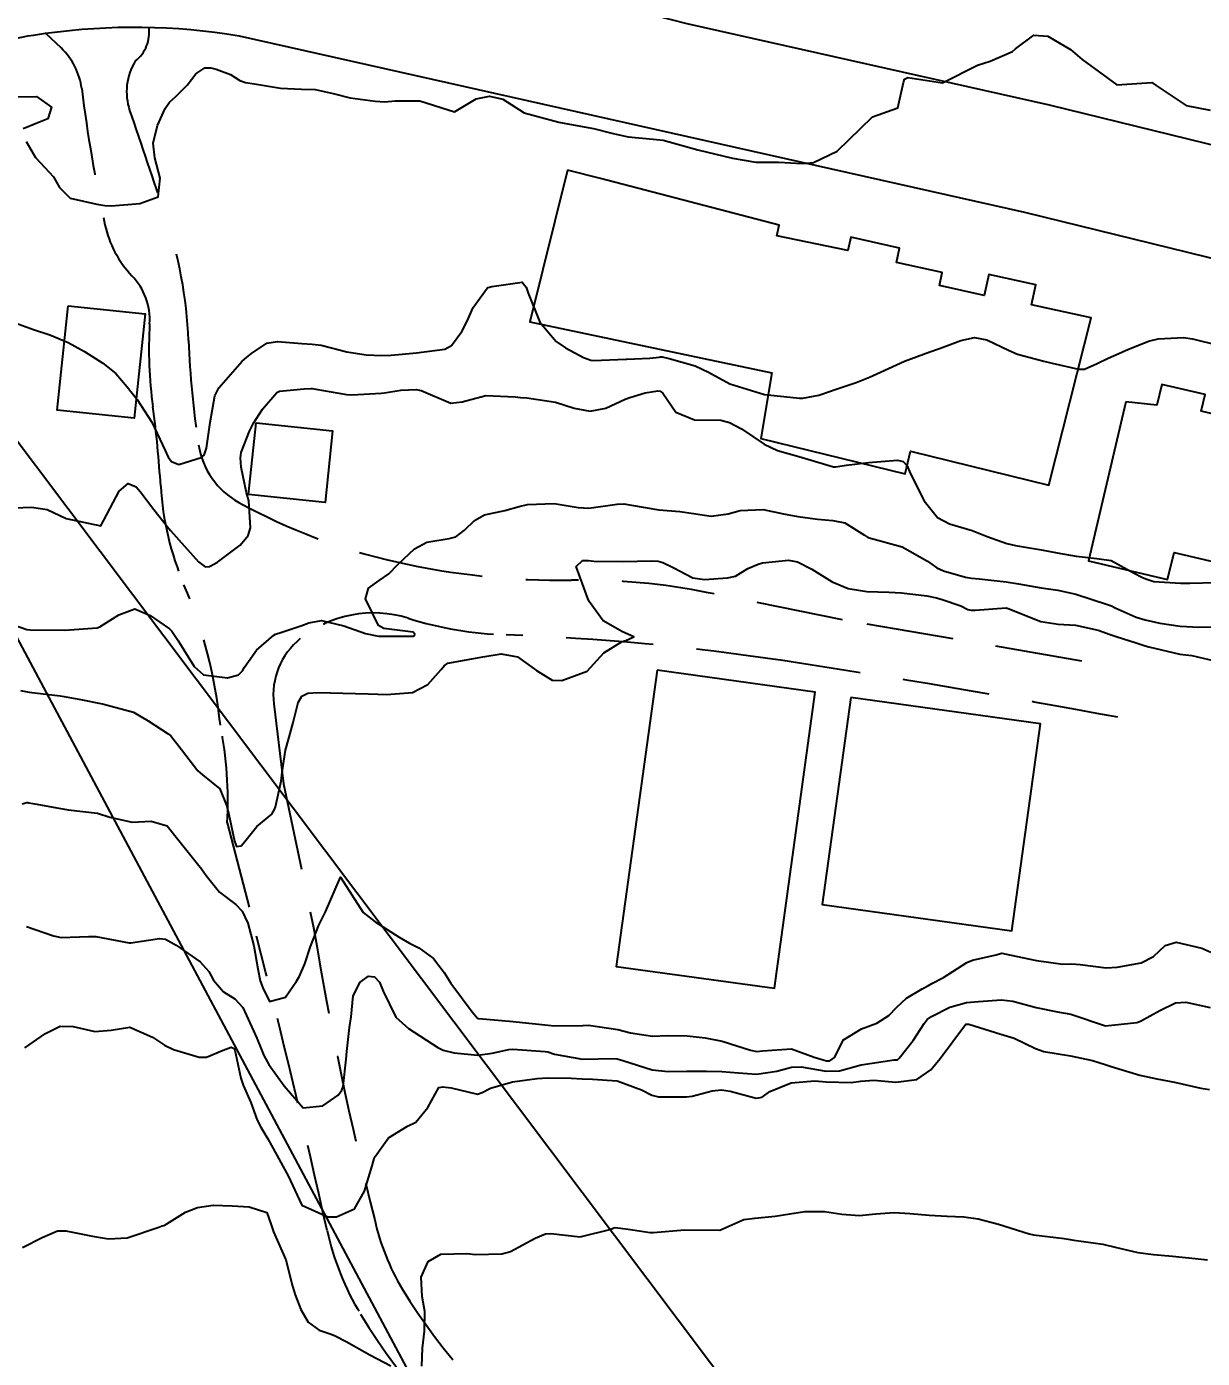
# Model space of a CAD drawing. Header units: metres. Extents: x 298520 to 308411, y 7433745 to 7450750.
# Drawn here: x 300792 to 300859.5, y 7446866.2 to 7446942.6 of the extents above; entities that cross this region are included whole.
import ezdxf

# ---------------------------------------------------------------- set-up
doc = ezdxf.new("R2010")
doc.units = ezdxf.units.M
doc.header["$LTSCALE"] = 10
doc.linetypes.add('CONTINUO', pattern=[0])
doc.linetypes.add('DASHED', pattern=[0.75, 0.5, -0.25])
for name, color, linetype in [('Curvas de Nivel 1m', 11, 'Continuous'), ('Curvas de Nivel 5m', 15, 'Continuous'), ('Edificações', 30, 'Continuous'), ('TEXTO', 45, 'Continuous'), ('Vias Primárias', 230, 'Continuous'), ('Vias Secundárias', 230, 'DASHED')]:
    doc.layers.add(name, color=color, linetype=linetype)
doc.styles.add('ROMANS', font='romans', dxfattribs={"height": 0.2})

msp = doc.modelspace()

# ---------------------------------------------------------------- linework, layer by layer
at = {"layer": 'Curvas de Nivel 1m', "flags": 128}
for points, elevation in [([(300790.497, 7446925.934), (300792.385, 7446925.251), (300793.313, 7446924.937), (300794.378, 7446924.506), (300795.315, 7446923.981), (300796.366, 7446923.316), (300797.109, 7446922.708), (300797.765, 7446921.949), (300798.342, 7446921.221), (300799.18, 7446919.931), (300799.936, 7446918.295), (300800.107, 7446917.922), (300800.299, 7446917.669), (300800.723, 7446917.489), (300802.005, 7446917.903), (300802.171, 7446918.034), (300802.308, 7446918.441), (300802.522, 7446919.897), (300802.795, 7446921.444), (300803.013, 7446921.89), (300804.368, 7446923.428), (300804.608, 7446923.63), (300804.902, 7446923.865), (300805.785, 7446924.449), (300806.38, 7446924.547), (300807.781, 7446924.434), (300808.379, 7446924.402), (300808.891, 7446924.335), (300810.375, 7446923.958), (300811.473, 7446923.789), (300812.373, 7446923.749), (300812.907, 7446923.772), (300814.374, 7446923.898), (300815.997, 7446924.113), (300816.379, 7446924.333), (300816.975, 7446925.136), (300817.271, 7446925.721), (300817.615, 7446926.508), (300818.421, 7446927.613), (300818.478, 7446927.653), (300818.685, 7446927.706), (300820.426, 7446927.962), (300820.662, 7446927.678), (300820.77, 7446927.324), (300821.45, 7446925.669), (300822.382, 7446924.549), (300822.922, 7446924.196), (300823.955, 7446923.636), (300824.371, 7446923.481), (300824.529, 7446923.47), (300826.372, 7446923.534), (300826.446, 7446923.535), (300827.756, 7446923.596), (300828.301, 7446923.664), (300828.374, 7446923.681), (300828.462, 7446923.677), (300828.86, 7446923.583), (300830.367, 7446923.163), (300831.127, 7446922.786), (300832.352, 7446922.117), (300834.343, 7446921.52), (300836.174, 7446921.325), (300836.341, 7446921.298), (300836.534, 7446921.295), (300837.464, 7446921.479), (300838.122, 7446921.696), (300838.348, 7446921.786), (300839.607, 7446922.198), (300840.359, 7446922.502), (300840.996, 7446922.801), (300842.373, 7446923.42), (300843.829, 7446923.955), (300844.38, 7446924.147), (300845.605, 7446924.602), (300846.387, 7446924.793), (300847.096, 7446924.653), (300848.38, 7446924.029), (300848.868, 7446923.833), (300850.374, 7446923.431), (300850.856, 7446923.315), (300852.368, 7446922.962), (300852.7, 7446922.965), (300853.437, 7446923.289), (300854.064, 7446923.595), (300854.377, 7446923.732), (300855.201, 7446924.088), (300856.386, 7446924.569), (300856.927, 7446924.706), (300858.388, 7446924.781), (300858.9, 7446924.713), (300860.384, 7446924.344)], 671), ([(300791.291, 7446915.002), (300792.263, 7446915.046), (300793.176, 7446914.92), (300794.257, 7446914.399), (300796.253, 7446913.97), (300797.303, 7446915.955), (300797.819, 7446916.408), (300798.277, 7446916.219), (300798.512, 7446915.938), (300799.288, 7446914.904), (300800.067, 7446913.922), (300800.251, 7446913.707), (300801.853, 7446911.904), (300802.229, 7446911.622), (300802.484, 7446911.641), (300802.943, 7446911.889), (300804.243, 7446912.867), (300804.696, 7446913.418), (300804.836, 7446913.864), (300804.733, 7446915.401), (300804.615, 7446915.867), (300804.295, 7446917.34), (300804.262, 7446917.871), (300804.306, 7446918.189), (300804.772, 7446919.412), (300805.01, 7446919.863), (300805.531, 7446920.662), (300806.349, 7446921.618), (300806.501, 7446921.698), (300807.926, 7446921.834), (300808.323, 7446921.861), (300808.353, 7446921.855), (300808.377, 7446921.854), (300808.587, 7446921.826), (300810.348, 7446921.505), (300810.65, 7446921.495), (300812.35, 7446921.586), (300812.53, 7446921.598), (300813.472, 7446921.763), (300814.353, 7446921.794), (300814.627, 7446921.747), (300816.342, 7446921.013), (300816.979, 7446921.088), (300818.34, 7446921.457), (300820.03, 7446921.375), (300820.339, 7446921.333), (300820.693, 7446921.322), (300822.337, 7446921.073), (300823.416, 7446920.726), (300824.332, 7446920.55), (300825.226, 7446920.729), (300826.339, 7446921.239), (300826.603, 7446921.344), (300827.485, 7446921.599), (300828.223, 7446921.713), (300828.345, 7446921.7), (300828.506, 7446921.588), (300829.258, 7446920.502), (300830.328, 7446920.057), (300831.833, 7446920.04), (300832.327, 7446919.904), (300833.024, 7446919.533), (300834.314, 7446918.656), (300835.094, 7446918.291), (300836.308, 7446917.952), (300837.91, 7446917.474), (300838.301, 7446917.358), (300838.413, 7446917.357), (300839.052, 7446917.459), (300840.305, 7446917.614), (300841.982, 7446917.748), (300842.305, 7446917.673), (300842.526, 7446917.418), (300842.707, 7446917.006), (300843.509, 7446915.408), (300844.263, 7446914.455), (300844.953, 7446914.082), (300846.256, 7446913.708), (300847.12, 7446913.361), (300848.247, 7446912.955), (300848.747, 7446912.844), (300850.242, 7446912.587), (300851.131, 7446912.425), (300852.237, 7446912.233), (300853.423, 7446912.101), (300854.233, 7446911.98), (300855.56, 7446911.26), (300856.003, 7446911.035), (300856.22, 7446910.933), (300856.688, 7446910.776), (300858.218, 7446910.692), (300858.753, 7446910.69), (300860.218, 7446910.717)], 672), ([(300790.189, 7446908.655), (300791.993, 7446908.022), (300792.183, 7446908.001), (300794.183, 7446907.99), (300796.029, 7446908.127), (300796.185, 7446908.178), (300797.276, 7446908.875), (300798.196, 7446909.215), (300799.073, 7446908.819), (300800.184, 7446908.055), (300800.328, 7446907.919), (300800.676, 7446907.414), (300801.608, 7446905.905), (300802.148, 7446905.413), (300803.512, 7446905.245), (300804.149, 7446905.429), (300804.371, 7446905.648), (300804.501, 7446905.867), (300805.187, 7446906.84), (300806.181, 7446907.702), (300806.278, 7446907.752), (300806.582, 7446907.846), (300807.776, 7446908.245), (300808.189, 7446908.4), (300808.905, 7446908.534), (300810.187, 7446908.232), (300811.442, 7446907.787), (300812.181, 7446907.644), (300812.324, 7446907.635), (300814.181, 7446907.641), (300814.251, 7446907.68), (300814.272, 7446907.749), (300814.184, 7446907.87), (300812.488, 7446908.077), (300812.188, 7446908.257), (300811.443, 7446909.788), (300811.606, 7446910.392), (300812.219, 7446910.829), (300812.775, 7446911.221), (300813.318, 7446911.764), (300814.242, 7446912.662), (300814.955, 7446913.033), (300816.248, 7446913.243), (300816.625, 7446913.35), (300817.115, 7446913.721), (300817.703, 7446914.271), (300818.262, 7446914.607), (300819.427, 7446914.855), (300820.267, 7446915.086), (300820.745, 7446915.198), (300822.269, 7446915.254), (300823.653, 7446915.026), (300824.266, 7446914.991), (300825.876, 7446915.223), (300826.269, 7446915.245), (300826.709, 7446915.165), (300828.266, 7446914.893), (300829.485, 7446914.791), (300830.264, 7446914.686), (300831.277, 7446914.535), (300832.264, 7446914.659), (300832.943, 7446914.856), (300834.267, 7446914.915), (300835.424, 7446914.662), (300836.263, 7446914.51), (300837.383, 7446914.357), (300838.261, 7446914.273), (300838.954, 7446914.153), (300840.071, 7446913.443), (300840.251, 7446913.32), (300840.426, 7446913.263), (300842.243, 7446912.767), (300843.693, 7446911.943), (300844.225, 7446911.571), (300844.61, 7446911.394), (300845.878, 7446911.034), (300846.219, 7446910.965), (300846.656, 7446910.929), (300848.217, 7446910.757), (300848.923, 7446910.636), (300850.214, 7446910.421), (300851.174, 7446910.277), (300852.21, 7446910.057), (300854.021, 7446909.466), (300854.204, 7446909.409), (300854.296, 7446909.371), (300854.469, 7446909.276), (300855.679, 7446908.739), (300856.196, 7446908.576), (300857.04, 7446908.396), (300858.193, 7446908.217), (300859.262, 7446908.15), (300860.193, 7446908.172)], 673), ([(300791.64, 7446904.525), (300792.139, 7446904.422), (300793.918, 7446904.212), (300794.136, 7446904.183), (300795.191, 7446903.979), (300796.131, 7446903.791), (300796.345, 7446903.754), (300798.126, 7446903.271), (300798.972, 7446902.788), (300800.114, 7446902.044), (300800.263, 7446901.919), (300800.876, 7446901.137), (300801.824, 7446899.903), (300802.081, 7446899.691), (300803.07, 7446898.882), (300803.484, 7446897.879), (300803.586, 7446897.405), (300803.913, 7446895.872), (300804.038, 7446895.559), (300804.308, 7446895.598), (300804.52, 7446895.865), (300805.196, 7446896.714), (300806.059, 7446897.424), (300806.224, 7446897.685), (300806.282, 7446897.848), (300806.607, 7446899.315), (300806.661, 7446899.844), (300806.848, 7446901.096), (300807.055, 7446901.841), (300807.278, 7446902.682), (300807.579, 7446903.836), (300807.779, 7446904.191), (300808.138, 7446904.377), (300808.719, 7446904.401), (300810.139, 7446904.373), (300811.586, 7446904.338), (300812.138, 7446904.311), (300812.652, 7446904.286), (300814.14, 7446904.411), (300815.019, 7446904.867), (300815.782, 7446905.734), (300815.948, 7446905.94), (300816.158, 7446906.085), (300817.539, 7446906.339), (300818.164, 7446906.462), (300819.23, 7446906.631), (300820.164, 7446906.451), (300821.26, 7446905.669), (300822.148, 7446905.123), (300822.709, 7446905.093), (300824.153, 7446905.64), (300825.112, 7446906.683), (300826.179, 7446907.332), (300826.387, 7446907.401), (300826.833, 7446907.604), (300826.186, 7446907.892), (300825.081, 7446908.516), (300824.285, 7446909.639), (300824.205, 7446909.802), (300823.53, 7446911.647), (300823.89, 7446911.99), (300824.236, 7446911.988), (300824.552, 7446911.951), (300826.236, 7446911.929), (300827.872, 7446911.958), (300828.236, 7446911.938), (300828.514, 7446911.864), (300829.095, 7446911.577), (300830.224, 7446910.995), (300830.892, 7446910.885), (300832.225, 7446910.981), (300832.684, 7446911.077), (300833.392, 7446911.528), (300833.97, 7446911.78), (300834.228, 7446911.847), (300835.72, 7446912.009), (300836.229, 7446911.915), (300837.058, 7446911.482), (300838.216, 7446910.763), (300839.135, 7446910.379), (300840.211, 7446910.213), (300841.468, 7446910.17), (300842.21, 7446910.12), (300843.665, 7446909.948), (300844.207, 7446909.833), (300844.547, 7446909.736), (300845.601, 7446909.379), (300846.005, 7446909.177), (300846.2, 7446909.125), (300846.434, 7446909.134), (300848.202, 7446909.26), (300848.324, 7446909.226), (300850.194, 7446908.482), (300851.2, 7446908.322), (300852.193, 7446908.269), (300853.494, 7446907.983), (300854.187, 7446907.728), (300854.524, 7446907.613), (300855.667, 7446907.258), (300856.181, 7446907.093), (300856.399, 7446907.028), (300858.174, 7446906.607), (300858.872, 7446906.523), (300860.168, 7446906.221)], 674), ([(300791.977, 7446890.971), (300793.532, 7446890.434), (300793.968, 7446890.342), (300795.533, 7446890.411), (300795.969, 7446890.402), (300797.88, 7446890.035), (300797.964, 7446890.03), (300799.606, 7446890.287), (300799.968, 7446890.25), (300800.563, 7446889.914), (300801.953, 7446888.947), (300802.449, 7446888.394), (300802.708, 7446887.889), (300803.288, 7446887.231), (300803.932, 7446886.819), (300804.391, 7446886.336), (300804.616, 7446885.87), (300805.196, 7446884.569), (300805.489, 7446883.856), (300805.602, 7446883.566), (300805.885, 7446883.064), (300806.766, 7446881.841), (300807.854, 7446880.578), (300808.986, 7446880.683), (300809.865, 7446881.297), (300810.085, 7446881.583), (300810.154, 7446881.797), (300810.327, 7446883.357), (300810.362, 7446883.795), (300810.527, 7446885.18), (300810.609, 7446885.793), (300810.739, 7446886.988), (300811.125, 7446887.788), (300811.61, 7446888.119), (300811.946, 7446888.08), (300812.238, 7446887.777), (300812.447, 7446887.265), (300813.181, 7446885.767), (300813.913, 7446885.118), (300815.598, 7446884.034), (300815.895, 7446883.885), (300816.53, 7446883.724), (300817.892, 7446883.593), (300818.715, 7446883.698), (300819.657, 7446883.923), (300819.897, 7446883.937), (300821.746, 7446883.811), (300821.895, 7446883.783), (300822.293, 7446883.656), (300823.89, 7446883.36), (300825.68, 7446883.402), (300825.891, 7446883.388), (300826.216, 7446883.281), (300827.884, 7446882.748), (300828.809, 7446882.655), (300829.884, 7446882.678), (300831.004, 7446882.673), (300831.884, 7446882.661), (300832.844, 7446882.57), (300833.883, 7446882.492), (300835.053, 7446882.671), (300835.887, 7446882.897), (300836.454, 7446882.917), (300837.885, 7446882.681), (300838.65, 7446882.698), (300839.889, 7446883.03), (300841.788, 7446883.318), (300841.892, 7446883.318), (300841.979, 7446883.332), (300842.077, 7446883.418), (300842.874, 7446884.439), (300843.501, 7446885.404), (300843.68, 7446885.639), (300843.919, 7446885.806), (300844.973, 7446886.339), (300845.931, 7446886.606), (300846.619, 7446886.677), (300847.934, 7446886.76), (300848.587, 7446886.689), (300849.928, 7446886.337), (300851.158, 7446886.078), (300851.923, 7446885.951), (300853.913, 7446885.28), (300855.705, 7446885.473), (300855.917, 7446885.537), (300857.024, 7446886.146), (300857.933, 7446886.589), (300858.527, 7446886.631), (300859.93, 7446886.325)], 676), ([(300791.893, 7446884.02), (300793.079, 7446884.828), (300793.912, 7446885.257), (300794.659, 7446885.235), (300795.907, 7446884.942), (300796.837, 7446885.033), (300797.912, 7446885.208), (300799.206, 7446884.628), (300799.897, 7446884.16), (300800.424, 7446883.915), (300801.889, 7446883.485), (300802.311, 7446883.473), (300803.264, 7446883.886), (300803.72, 7446884.057), (300803.894, 7446883.973), (300803.938, 7446883.879), (300804.28, 7446882.277), (300804.42, 7446881.872), (300804.85, 7446880.873), (300805.227, 7446879.859), (300805.433, 7446879.45), (300805.832, 7446878.799), (300806.358, 7446877.845), (300807.021, 7446876.628), (300807.382, 7446875.834), (300807.79, 7446874.981), (300809.268, 7446874.32), (300809.781, 7446874.316), (300810.812, 7446874.765), (300811.384, 7446875.784), (300811.486, 7446876.103), (300811.818, 7446877.246), (300811.944, 7446877.657), (300811.99, 7446877.778), (300812.757, 7446878.847), (300813.84, 7446879.517), (300814.319, 7446879.753), (300815.017, 7446880.581), (300815.649, 7446881.733), (300815.873, 7446881.772), (300816.351, 7446881.725), (300817.868, 7446881.356), (300818.135, 7446881.44), (300818.614, 7446881.699), (300819.877, 7446882.061), (300821.285, 7446882.259), (300821.879, 7446882.292), (300823.249, 7446882.276), (300823.879, 7446882.23), (300824.468, 7446882.22), (300825.878, 7446882.12), (300827.276, 7446881.596), (300827.868, 7446881.287), (300828.247, 7446881.206), (300829.867, 7446881.204), (300830.195, 7446881.238), (300831.338, 7446881.548), (300831.873, 7446881.595), (300832.362, 7446881.535), (300833.867, 7446881.126), (300834.205, 7446881.178), (300834.649, 7446881.508), (300835.878, 7446882.003), (300837.238, 7446882.117), (300837.879, 7446882.06), (300839.32, 7446882.014), (300839.879, 7446882.096), (300840.607, 7446882.166), (300841.879, 7446882.05), (300843.089, 7446882.199), (300843.886, 7446882.758), (300844.428, 7446883.392), (300845.812, 7446885.272), (300845.891, 7446885.37), (300846.07, 7446885.368), (300847.907, 7446884.802), (300848.68, 7446884.567), (300849.899, 7446883.969), (300850.373, 7446883.798), (300851.895, 7446883.549), (300853.167, 7446883.287), (300853.891, 7446883.05), (300854.232, 7446882.934), (300855.885, 7446882.438), (300856.867, 7446882.23), (300857.881, 7446882.041), (300859.392, 7446881.701), (300859.877, 7446881.618)], 677), ([(300791.758, 7446872.549), (300792.885, 7446873.124), (300793.768, 7446873.504), (300794.245, 7446873.509), (300795.765, 7446873.206), (300796.684, 7446873.041), (300797.764, 7446873.098), (300799.575, 7446873.727), (300799.772, 7446873.788), (300799.872, 7446873.819), (300800.027, 7446873.917), (300801.104, 7446874.586), (300801.787, 7446874.853), (300802.699, 7446874.981), (300803.789, 7446874.947), (300804.764, 7446874.89), (300805.783, 7446874.553), (300806.026, 7446873.847), (300806.166, 7446873.449), (300806.868, 7446871.839), (300807.249, 7446870.324), (300807.393, 7446869.833), (300807.72, 7446868.988), (300808.144, 7446868.261), (300808.772, 7446867.814), (300809.473, 7446867.576), (300809.7, 7446867.485), (300810.335, 7446867.155), (300811.689, 7446866.39), (300812.901, 7446865.768)], 678), ([(300814.671, 7446865.745), (300814.715, 7446866.766), (300814.833, 7446867.743), (300814.852, 7446868.881), (300814.7, 7446869.745), (300814.636, 7446870.85), (300815.042, 7446871.741), (300815.757, 7446872.166), (300817.264, 7446872.209), (300817.757, 7446872.153), (300819.268, 7446872.185), (300819.759, 7446872.327), (300821.177, 7446873.079), (300821.77, 7446873.345), (300822.078, 7446873.349), (300823.768, 7446873.16), (300825.534, 7446873.614), (300825.697, 7446873.688), (300825.774, 7446873.699), (300826.506, 7446873.603), (300827.771, 7446873.422), (300827.952, 7446873.407), (300829.773, 7446873.57), (300831.773, 7446873.54), (300833.146, 7446874.163), (300833.784, 7446874.243), (300834.945, 7446874.343), (300835.788, 7446874.48), (300836.661, 7446874.61), (300837.79, 7446874.615), (300838.788, 7446874.46), (300839.787, 7446874.387), (300840.73, 7446874.494), (300841.79, 7446874.555), (300842.696, 7446874.504), (300843.788, 7446874.409), (300844.823, 7446874.354), (300845.782, 7446874.321), (300846.611, 7446874.197), (300847.778, 7446873.885), (300849.537, 7446873.332), (300849.772, 7446873.279), (300851.533, 7446873.066), (300851.77, 7446873.03), (300852.088, 7446872.978), (300853.768, 7446872.739), (300854.461, 7446872.578), (300855.763, 7446872.256), (300856.66, 7446872.144), (300857.761, 7446872.064), (300859.065, 7446871.912), (300859.759, 7446871.845)], 678)]:
    msp.add_lwpolyline(points, dxfattribs=dict(at, elevation=elevation))
at = {"layer": 'Curvas de Nivel 5m', "flags": 128}
for points, elevation in [([(300791.96, 7446936.026), (300792.504, 7446935.112), (300793.034, 7446934.547), (300793.527, 7446934.004), (300793.88, 7446933.393), (300794.481, 7446932.78), (300796.017, 7446932.435), (300796.477, 7446932.352), (300796.851, 7446932.339), (300798.478, 7446932.476), (300799.543, 7446932.863), (300799.66, 7446933.928), (300799.34, 7446935.096), (300799.25, 7446935.933), (300799.507, 7446936.952), (300799.933, 7446937.926), (300800.181, 7446938.289), (300800.55, 7446938.624), (300801.205, 7446939.265), (300801.691, 7446939.909), (300802.21, 7446940.26), (300802.567, 7446940.261), (300802.858, 7446940.188), (300803.682, 7446939.883), (300804.224, 7446939.539), (300804.558, 7446939.423), (300805.072, 7446939.351), (300806.555, 7446939.1), (300807.77, 7446939.046), (300808.555, 7446939.02), (300809.576, 7446938.786), (300810.55, 7446938.535), (300811.987, 7446938.347), (300812.548, 7446938.319), (300813.141, 7446938.363), (300814.549, 7446938.36), (300816.543, 7446937.73), (300817.782, 7446938.487), (300818.552, 7446938.627), (300819.32, 7446938.468), (300820.543, 7446937.68), (300822.535, 7446937.136), (300823.153, 7446937.032), (300824.53, 7446936.779), (300825.648, 7446936.497), (300826.523, 7446936.31), (300827.946, 7446936.171), (300828.521, 7446936.115), (300830.513, 7446935.56), (300832.508, 7446935.077), (300833.835, 7446934.849), (300834.506, 7446934.848), (300835.161, 7446934.849), (300836.506, 7446934.772), (300837.159, 7446934.83), (300838.513, 7446935.47), (300840.533, 7446937.44), (300841.997, 7446937.97), (300842.312, 7446939.423), (300842.383, 7446939.603), (300842.566, 7446939.702), (300844.563, 7446939.4), (300846.573, 7446940.414), (300847.293, 7446940.645), (300848.581, 7446941.202), (300848.739, 7446941.348), (300849.791, 7446942.136), (300850.594, 7446942.073), (300851.899, 7446941.307), (300852.577, 7446940.744), (300854.563, 7446939.28), (300856.565, 7446939.418), (300856.815, 7446939.247), (300858.546, 7446938.106), (300859.924, 7446937.828)], 670), ([(300791.107, 7446938.59), (300792.549, 7446938.608), (300793.409, 7446938.001), (300793.206, 7446937.33), (300792.529, 7446937.065), (300791.795, 7446936.756)], 670), ([(300791.733, 7446898.023), (300791.991, 7446898.093), (300792.064, 7446898.089), (300792.119, 7446898.074), (300792.454, 7446898.014), (300793.837, 7446897.77), (300794.06, 7446897.73), (300794.367, 7446897.68), (300796.058, 7446897.475), (300796.763, 7446897.256), (300798.053, 7446896.956), (300799.142, 7446897.022), (300800.051, 7446896.752), (300800.719, 7446895.913), (300802.019, 7446894.292), (300802.285, 7446893.896), (300803.066, 7446892.947), (300803.997, 7446892.234), (300804.361, 7446891.866), (300804.677, 7446891.168), (300805.033, 7446889.859), (300805.255, 7446888.552), (300805.402, 7446887.855), (300805.54, 7446887.457), (300805.931, 7446886.673), (300806.851, 7446886.924), (300807.478, 7446887.835), (300807.645, 7446888.134), (300807.953, 7446888.833), (300808.284, 7446889.825), (300808.755, 7446891.045), (300809.137, 7446891.813), (300810.013, 7446893.8), (300811.304, 7446891.787), (300811.985, 7446891.247), (300813.371, 7446890.367), (300813.967, 7446890.016), (300814.504, 7446889.752), (300815.351, 7446889.133), (300815.949, 7446888.342), (300816.336, 7446887.726), (300817.568, 7446886.073), (300817.866, 7446885.711), (300817.923, 7446885.69), (300817.942, 7446885.69), (300819.921, 7446885.523), (300820.089, 7446885.51), (300821.918, 7446885.319), (300822.296, 7446885.277), (300823.918, 7446885.299), (300824.245, 7446885.308), (300825.915, 7446885.071), (300826.645, 7446884.87), (300827.909, 7446884.683), (300828.766, 7446884.725), (300829.904, 7446884.7), (300830.944, 7446884.595), (300831.901, 7446884.388), (300833.532, 7446883.888), (300833.896, 7446883.805), (300834.218, 7446883.837), (300835.898, 7446883.96), (300837.186, 7446883.477), (300837.891, 7446883.27), (300838.088, 7446883.271), (300838.357, 7446883.465), (300838.884, 7446884.48), (300839.909, 7446885.1), (300840.796, 7446885.437), (300841.471, 7446885.875), (300841.927, 7446886.352), (300842.484, 7446886.865), (300843.396, 7446887.405), (300843.754, 7446887.593), (300843.946, 7446887.698), (300844.605, 7446888.046), (300845.958, 7446888.91), (300846.28, 7446889.047), (300847.645, 7446889.353), (300847.885, 7446889.43), (300847.964, 7446889.445), (300848.405, 7446889.346), (300849.96, 7446889.02), (300851.47, 7446888.819), (300851.958, 7446888.83), (300852.456, 7446888.797), (300853.956, 7446888.609), (300854.586, 7446888.645), (300855.959, 7446888.9), (300856.668, 7446889.249), (300857.333, 7446889.879), (300857.976, 7446890.071), (300859.451, 7446889.735), (300859.967, 7446889.506)], 675)]:
    msp.add_lwpolyline(points, dxfattribs=dict(at, elevation=elevation))
at = {"layer": 'Edificações'}
for points in [[(300823.029, 7446934.389), (300820.863, 7446925.692), (300834.76, 7446922.747), (300834.126, 7446918.99), (300842.407, 7446916.957), (300842.726, 7446918.259), (300850.669, 7446916.309), (300853.092, 7446925.905), (300849.669, 7446926.664), (300849.922, 7446927.804), (300847.218, 7446928.403), (300846.95, 7446927.198), (300844.379, 7446927.769), (300844.544, 7446928.513), (300841.912, 7446929.096), (300842.094, 7446929.915), (300839.301, 7446930.534), (300839.132, 7446929.771), (300835.049, 7446930.61), (300835.178, 7446931.238), (300824.922, 7446933.912)], [(300794.363, 7446926.607), (300798.785, 7446926.142), (300798.155, 7446920.144), (300793.732, 7446920.609)], [(300855.085, 7446921.09), (300852.938, 7446911.956), (300857.48, 7446910.889), (300857.846, 7446912.448), (300861.37, 7446911.619), (300863.256, 7446919.644), (300859.4, 7446920.55), (300859.626, 7446921.511), (300857.14, 7446922.095), (300856.858, 7446920.892)], [(300805.164, 7446919.881), (300809.552, 7446919.42), (300809.12, 7446915.312), (300804.732, 7446915.774)], [(300828.181, 7446905.683), (300825.829, 7446888.686), (300834.906, 7446887.43), (300837.258, 7446904.427)], [(300839.289, 7446904.119), (300837.645, 7446892.231), (300848.534, 7446890.725), (300850.179, 7446902.612)]]:
    msp.add_lwpolyline(points, close=True, dxfattribs=at)
at = {"layer": 'TEXTO', "linetype": 'CONTINUO'}
for points in [[(300775.894, 7446939.51, 0), (300908.718, 7446762.892, 0)], [(300888.918, 7446724.873, 0), (300775.003, 7446938.334, 0)]]:
    msp.add_polyline3d(points, dxfattribs=at)
at = {"layer": 'Vias Primárias'}
for points in [[(300889.472, 7446928.603), (300850.697, 7446938.118), (300829.893, 7446942.789), (300817.605, 7446945.936, -0.043744), (300808.456, 7446949.154, -0.123502), (300806.499, 7446950.709, -0.247811), (300804.805, 7446960.705, -0.104294), (300807.71, 7446965.709), (300835.178, 7447001.375), (300844.027, 7447014.31), (300858.414, 7447035.123, 0.015743), (300869.015, 7447051.54, 0.012093)], [(300780.304, 7446934.775), (300783.672, 7446938.121, -0.143004), (300790.374, 7446941.766, -0.018653), (300793.067, 7446942.246, -0.07618), (300804.179, 7446942.106), (300849.256, 7446931.985), (300887.853, 7446922.513), (300908.413, 7446916.624), (300917.068, 7446913.906, -0.027654), (300926.764, 7446910.262, -0.006501), (300935.726, 7446906.175, -0.005429), (300943.127, 7446902.585), (300954.829, 7446896.865, -0.020577), (300959.16, 7446894.523, -0.012809), (300971.812, 7446886.545, -0.028753), (300979.52, 7446880.738)]]:
    msp.add_lwpolyline(points, format="xyb", dxfattribs=at)
at = {"layer": 'Vias Secundárias'}
for points in [[(300852.551, 7446906.21), (300838.812, 7446908.577), (300831.115, 7446910.133, 0.053552), (300823.271, 7446910.86, -0.058858), (300813.21, 7446911.9, -0.070423), (300804.173, 7446915.314, -0.23334), (300801.858, 7446918.623, -0.027926), (300801.279, 7446924.616, 0.07218), (300799.935, 7446931.821, -0.001016), (300797.902, 7446937.822, -0.223021), (300798.227, 7446940.651, 0.269044), (300799.003, 7446942.593, -4.299869)], [(300793.067, 7446942.246), (300793.963, 7446941.402, -0.174484), (300795.148, 7446939.066, 0.022522), (300796.482, 7446931.255, 0.137873), (300798.036, 7446928.328, -0.207827), (300799.049, 7446925.574, 0.048186), (300799.234, 7446920.813, -0.01872), (300799.682, 7446916.242, 0.086306), (300801.02, 7446910.592, -0.075877), (300803.107, 7446902.524, -0.062744), (300803.507, 7446896.919), (300805.187, 7446890.415, -0.008727), (300809.235, 7446873.526, 0.081498), (300811.155, 7446868.726, 0.103593), (300820.847, 7446858.312, -0.035432), (300824.735, 7446855.132), (300841.967, 7446841.84), (300844.736, 7446839.607, -0.110053), (300848.143, 7446835.331, -0.032714), (300850.252, 7446830.176, -0.131678), (300850.673, 7446823.262, -0.10663), (300847.006, 7446814.902, -0.040407), (300841.225, 7446808.13, -0.12801), (300837.489, 7446805.947)], [(300854.617, 7446902.988, 0.008523), (300835.386, 7446906.236, 0.028719), (300819.51, 7446907.713, -0.066548), (300813.88, 7446908.67, 0.249242), (300807.697, 7446907.498, 0.259568), (300806.177, 7446903.766), (300806.736, 7446899.16), (300808.458, 7446890.923, 0.020784), (300811.969, 7446874.131, 0.081498), (300813.552, 7446870.173, 0.103593), (300822.462, 7446860.599, -0.034504), (300826.553, 7446857.266), (300843.702, 7446844.039), (300846.494, 7446841.786, -0.110053), (300850.66, 7446836.558, -0.032714), (300852.907, 7446831.064, -0.131678), (300853.417, 7446822.703, -0.10663), (300849.276, 7446813.262, -0.040407), (300843.201, 7446806.147, -0.12801), (300838.247, 7446803.252)]]:
    msp.add_lwpolyline(points, format="xyb", dxfattribs=at)

# ---------------------------------------------------------------- texts
at = {"layer": 'TEXTO', "style": 'ROMANS', "width": 0.8}
msp.add_text('Fundo=667,170', height=1.5, rotation=47, dxfattribs=at).set_placement((300785.374, 7446941.459))

doc.saveas('drawing.dxf')
